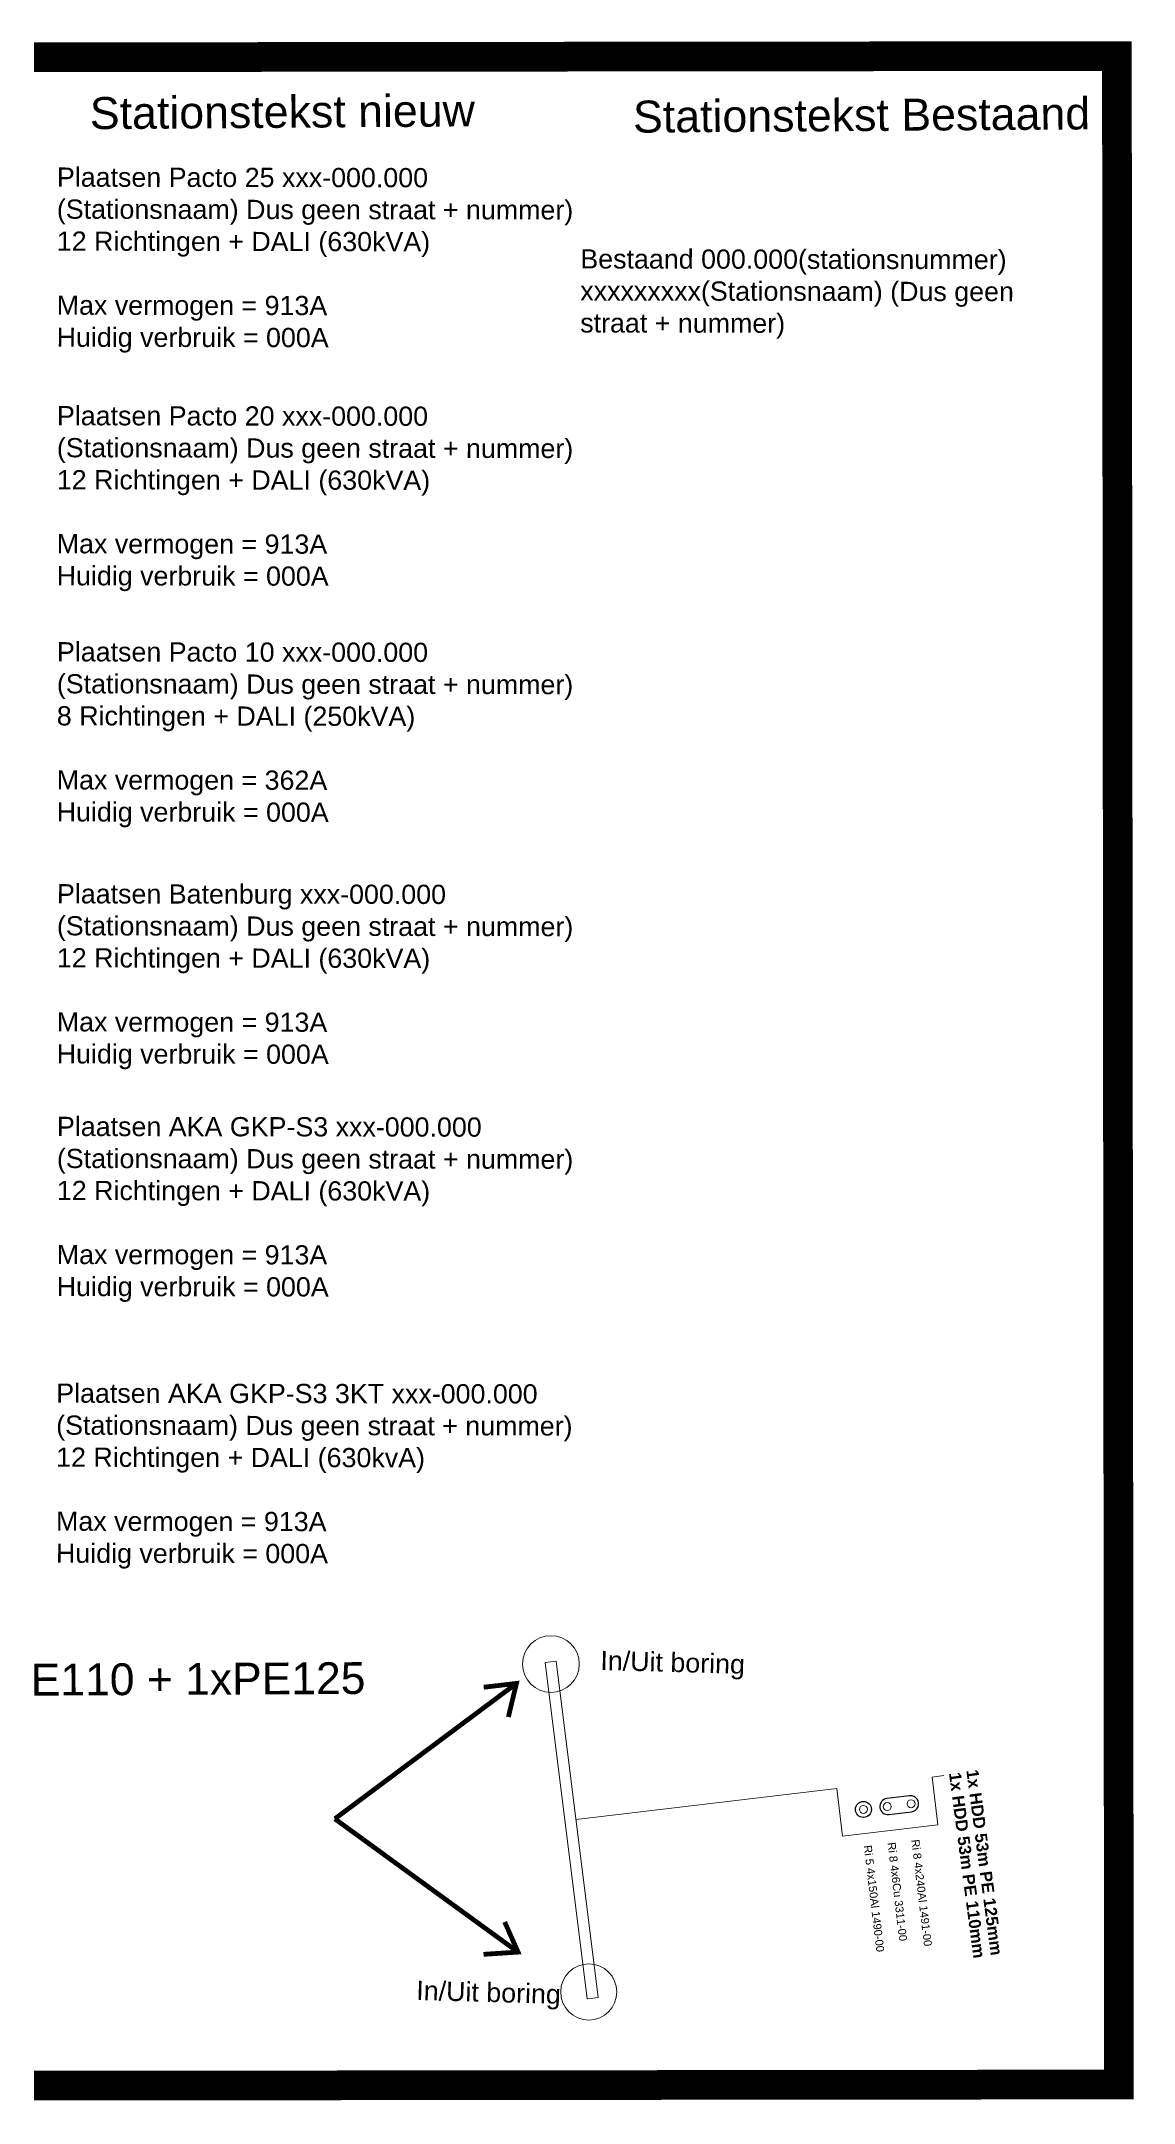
# Model space of a CAD drawing. Header units: metres. Extents: x 342 to 10732, y 11 to 2199.
# Drawn here: x 941.5 to 1009.8, y 76.8 to 205.7 of the extents above; entities that cross this region are included whole.
import ezdxf
from ezdxf.enums import TextEntityAlignment as Align

# ---------------------------------------------------------------- set-up
doc = ezdxf.new("R2010")
doc.units = ezdxf.units.M
doc.linetypes.add('DASHED', pattern=[0.75, 0.5, -0.25])
for name, color, linetype, lineweight in [('01 - Mantelbuis', 6, 'Continuous', 0), ('Aansluiting LS K08', 244, 'DASHED', 0), ('Aansluiting LS K09', 104, 'DASHED', 0), ('Aansluiting LS K10', 1, 'DASHED', 0), ('Akkoord', 1, 'Continuous', 0), ('E_LV_CROSS_SECTION', 5, 'Continuous', 0)]:
    doc.layers.add(name, color=color, linetype=linetype, lineweight=lineweight)
doc.layers.add('Aansluiting LS K05', color=7, linetype='DASHED', lineweight=0, true_color=0xeb00eb)
doc.layers.add('N-E-LS-Mantelbuis', color=6, linetype='Continuous')
doc.layers.add('Opmerking', color=7, linetype='Continuous')
doc.styles.add('TM-0.5', font='', dxfattribs={"height": 0.5})
doc.styles.get('TM-0.5').set_extended_font_data('Arial Nova Light')

msp = doc.modelspace()

# ---------------------------------------------------------------- linework, layer by layer
at = {"layer": '01 - Mantelbuis', "color": 6, "linetype": 'Continuous'}
for p, q in [((972.97255, 104.3404), (973.31986, 104.38369)), ((973.66717, 104.42698), (973.31986, 104.38369)), ((976.2869, 83.40969), (973.66717, 104.42698)), ((975.59227, 83.3231), (972.97255, 104.3404)), ((975.59227, 83.3231), (975.93958, 83.36639)), ((976.2869, 83.40969), (975.93958, 83.36639))]:
    msp.add_line(p, q, dxfattribs=at)
at = {"layer": 'Aansluiting LS K05', "linetype": 'Continuous'}
msp.add_circle((992.86341, 95.16548), 0.25, dxfattribs=at)
at = {"layer": 'Aansluiting LS K08', "linetype": 'Continuous'}
for centre in [(994.3523, 95.34453), (995.84137, 95.52248)]:
    msp.add_circle(centre, 0.25, dxfattribs=at)
at = {"layer": 'Aansluiting LS K09', "linetype": 'Continuous', "const_width": 1.85405}
msp.add_lwpolyline([(1008.71125, 204.72903), (1008.83849, 77.97572), (804.90629, 77.76343), (804.77435, 204.50689), (1008.71125, 204.72903)], dxfattribs=at)
at = {"layer": 'Aansluiting LS K10', "linetype": 'Continuous'}
for centre, radius in [((973.32805, 104.25141), 1.77201), ((975.69569, 83.76047), 1.75648)]:
    msp.add_circle(centre, radius, dxfattribs=at)
at = {"layer": 'Akkoord', "linetype": 'Continuous', "const_width": 0.3}
for points in [[(970.66891, 100.93935), (971.17418, 103.03981), (969.12862, 102.80105)], [(959.82238, 94.57758), (971.27401, 86.25093)], [(969.11826, 86.10963), (971.27401, 86.25093), (970.43855, 88.13331)]]:
    msp.add_lwpolyline(points, dxfattribs=at)
at = {"layer": 'E_LV_CROSS_SECTION', "linetype": 'Continuous'}
msp.add_lwpolyline([(974.90086, 94.52943), (991.19591, 96.47675), (991.55277, 93.49831), (997.51009, 94.2109), (997.15325, 97.18918), (997.89779, 97.27816)], dxfattribs=at)
at = {"layer": 'N-E-LS-Mantelbuis'}
msp.add_lwpolyline([(995.75579, 96.01232), (994.33188, 95.84131, 1), (994.45381, 94.84877), (995.87773, 95.01978, 1)], format="xyb", close=True, dxfattribs=at)
msp.add_circle((992.86341, 95.16548), 0.5, dxfattribs=at)

# ---------------------------------------------------------------- texts
at = {"char_height": 2, "attachment_point": 1, "rotation": 0.4247719, "style": 'TM-0.5'}
for s, insert in [('Stationstekst nieuw', (944.49757, 202.16043)), ('Stationstekst Bestaand', (978.45442, 201.93922))]:
    msp.add_mtext_dynamic_manual_height_columns(s, width=29.7762328, gutter_width=23.74305, heights=[0], dxfattribs=dict(at, insert=insert))
at = {"layer": '01 - Mantelbuis', "char_height": 0.75, "attachment_point": 1, "rotation": 277.5335274, "style": 'TM-0.5'}
for s, insert in [('\\fArial Nova Light|b1|i0|c0|p34;1x HDD 53m PE 110mm', (998.95471, 97.52856)), ('\\fArial Nova Light|b1|i0|c0|p34;1x HDD 53m PE 125mm', (1000.04017, 97.70682))]:
    msp.add_mtext_dynamic_manual_height_columns(s, width=13.1896054, gutter_width=2.5, heights=[0.89827], dxfattribs=dict(at, insert=insert))
at = {"layer": 'Aansluiting LS K05', "style": 'TM-0.5'}
msp.add_text('Ri 5 4x150Al 1490-00', height=0.5, rotation=276.8323813, dxfattribs=at).set_placement((993.13093, 92.93271), align=Align.MIDDLE_LEFT)
at = {"layer": 'Aansluiting LS K08', "style": 'TM-0.5'}
for s, p in [('Ri 8 4x6Cu 3311-00', (994.61982, 93.11177)), ('Ri 8 4x240Al 1491-00', (996.10889, 93.28972))]:
    msp.add_text(s, height=0.5, rotation=276.8323813, dxfattribs=at).set_placement(p, align=Align.MIDDLE_LEFT)
at = {"layer": 'Opmerking', "color": 1, "linetype": 'DASHED', "char_height": 1.2, "attachment_point": 1, "rotation": 358.4135105, "style": 'TM-0.5'}
for insert in [(976.44204, 105.08217), (964.9327, 84.46174)]:
    msp.add_mtext_dynamic_manual_height_columns('In/Uit boring', width=11.0500872, gutter_width=2.5, heights=[0], dxfattribs=dict(at, insert=insert))

# ---------------------------------------------------------------- next in the draw order: texts
at = {"layer": 'Opmerking', "attachment_point": 4, "style": 'TM-0.5', "bg_fill": 3, "box_fill_scale": 1.5, "bg_fill_color": 256, "bg_fill_transparency": 0}
for s, width, gutter_width, insert, char_height, rotation in [('\\A1;{\\H2.4x;\\C7;Bestaand 000.000(stationsnummer) xxxxxxxxx(Stationsnaam) (Dus geen straat + nummer)}', 31.6025507, 2.5, (975.16481, 189.87575), 0.5, 359.907337), ('\\A1;{\\H2.4x;\\C7;Plaatsen Pacto 20 xxx-000.000 \\P(Stationsnaam) Dus geen straat + nummer)\\P12 Richtingen + DALI (630kVA)\\P\\PMax vermogen = 913A\\PHuidig verbruik = 000A}', 31.6025507, 2.5, (942.43943, 177.07765), 0.5, 359.907337), ('\\A1;{\\H2.4x;\\C7;Plaatsen Pacto 10 xxx-000.000 \\P(Stationsnaam) Dus geen straat + nummer)\\P8 Richtingen + DALI (250kVA)\\P\\PMax vermogen = 362A\\PHuidig verbruik = 000A}', 31.6025507, 2.5, (942.44036, 162.3239), 0.5, 359.907337), ('\\A1;{\\H2.4x;\\C7;Plaatsen Batenburg xxx-000.000 \\P(Stationsnaam) Dus geen straat + nummer)\\P12 Richtingen + DALI (630kVA)\\P\\PMax vermogen = 913A\\PHuidig verbruik = 000A}', 31.6025507, 2.5, (942.44226, 147.20199), 0.5, 359.907337), ('\\A1;{\\H2.4x;\\C7;Plaatsen AKA GKP-S3 xxx-000.000 \\P(Stationsnaam) Dus geen straat + nummer)\\P12 Richtingen + DALI (630kVA)\\P\\PMax vermogen = 913A\\PHuidig verbruik = 000A}', 31.6025507, 2.5, (942.44131, 132.66423), 0.5, 359.907337), ('\\A1;{\\H2.4x;\\C7;Plaatsen AKA GKP-S3 3KT xxx-000.000 \\P(Stationsnaam) Dus geen straat + nummer)\\P12 Richtingen + DALI (630kvA)\\P\\PMax vermogen = 913A\\PHuidig verbruik = 000A}', 31.6025507, 2.5, (942.39615, 115.99839), 0.5, 359.907337), ('{\\fArial|b0|i0|c0|p34;1x53m Gestuurde boring 1xPE110 + 1xPE125}', 60.9177079, 3.31404, (904.68485, 102.78351), 1.9884236, 0.295775)]:
    msp.add_mtext_dynamic_manual_height_columns(s, width=width, gutter_width=gutter_width, heights=[0], dxfattribs=dict(at, insert=insert, char_height=char_height, rotation=rotation))

# ---------------------------------------------------------------- next in the draw order: linework, layer by layer
at = {"layer": 'Akkoord', "linetype": 'Continuous', "const_width": 0.3}
msp.add_lwpolyline([(959.82238, 94.57758), (971.17418, 103.03981)], dxfattribs=at)

# ---------------------------------------------------------------- next in the draw order: texts
at = {"layer": 'Opmerking', "insert": (942.4385, 191.98467), "char_height": 0.5, "attachment_point": 4, "rotation": 359.907337, "style": 'TM-0.5', "bg_fill": 3, "box_fill_scale": 1.5, "bg_fill_color": 256, "bg_fill_transparency": 0}
msp.add_mtext_dynamic_manual_height_columns('\\A1;{\\H2.4x;\\C7;Plaatsen Pacto 25 xxx-000.000 \\P(Stationsnaam) Dus geen straat + nummer)\\P12 Richtingen + DALI (630kVA)\\P \\PMax vermogen = 913A\\PHuidig verbruik = 000A}', width=31.6025507, gutter_width=2.5, heights=[0], dxfattribs=at)

doc.saveas('drawing.dxf')
